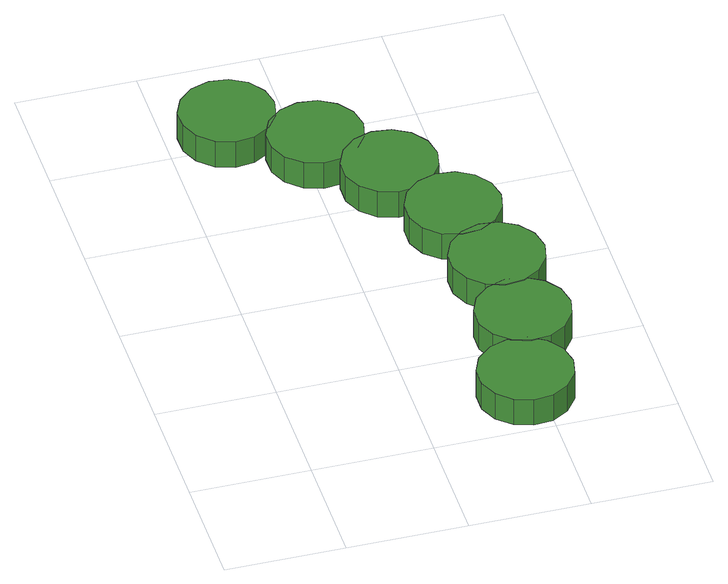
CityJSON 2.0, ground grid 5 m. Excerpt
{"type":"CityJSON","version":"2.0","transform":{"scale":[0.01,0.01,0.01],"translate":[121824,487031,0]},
"CityObjects":{
"tree1":{"type":"SolitaryVegetationObject","attributes":{"function":"something"},"geometry":[{"type":"MultiSurface","lod":"1","boundaries":[[[0,1,2,3,4,5,6,7,8,9,10,11,12,13,14]],[[15,16,17,18,19,20,21,22,23,24,25,26,27,28,29]],[[0,29,28,1]],[[1,28,27,2]],[[2,27,26,3]],[[3,26,25,4]],[[4,25,24,5]],[[5,24,23,6]],[[6,23,22,7]],[[7,22,21,8]],[[8,21,20,9]],[[9,20,19,10]],[[10,19,18,11]],[[11,18,17,12]],[[12,17,16,13]],[[13,16,15,14]],[[14,15,29,0]]]}]},
"tree2":{"type":"SolitaryVegetationObject","attributes":{"function":"something"},"geometry":[{"type":"MultiSurface","lod":"1","boundaries":[[[30,31,32,33,34,35,36,37,38,39,40,41,42,43,44]],[[45,46,47,48,49,50,51,52,53,54,55,56,57,58,59]],[[30,59,58,31]],[[31,58,57,32]],[[32,57,56,33]],[[33,56,55,34]],[[34,55,54,35]],[[35,54,53,36]],[[36,53,52,37]],[[37,52,51,38]],[[38,51,50,39]],[[39,50,49,40]],[[40,49,48,41]],[[41,48,47,42]],[[42,47,46,43]],[[43,46,45,44]],[[44,45,59,30]]]}]},
"tree3":{"type":"SolitaryVegetationObject","attributes":{"function":"something"},"geometry":[{"type":"MultiSurface","lod":"1","boundaries":[[[60,61,62,63,64,65,66,67,68,69,70,71,72,73,74]],[[75,76,77,78,79,80,81,82,83,84,85,86,87,88,89]],[[60,89,88,61]],[[61,88,87,62]],[[62,87,86,63]],[[63,86,85,64]],[[64,85,84,65]],[[65,84,83,66]],[[66,83,82,67]],[[67,82,81,68]],[[68,81,80,69]],[[69,80,79,70]],[[70,79,78,71]],[[71,78,77,72]],[[72,77,76,73]],[[73,76,75,74]],[[74,75,89,60]]]}]},
"tree4":{"type":"SolitaryVegetationObject","attributes":{"function":"something"},"geometry":[{"type":"MultiSurface","lod":"1","boundaries":[[[90,91,92,93,94,95,96,97,98,99,100,101,102,103,104]],[[105,106,107,108,109,110,111,112,113,114,115,116,117,118,119]],[[90,119,118,91]],[[91,118,117,92]],[[92,117,116,93]],[[93,116,115,94]],[[94,115,114,95]],[[95,114,113,96]],[[96,113,112,97]],[[97,112,111,98]],[[98,111,110,99]],[[99,110,109,100]],[[100,109,108,101]],[[101,108,107,102]],[[102,107,106,103]],[[103,106,105,104]],[[104,105,119,90]]]}]},
"tree5":{"type":"SolitaryVegetationObject","attributes":{"function":"something"},"geometry":[{"type":"MultiSurface","lod":"1","boundaries":[[[120,121,122,123,124,125,126,127,128,129,130,131,132,133,134]],[[135,136,137,138,139,140,141,142,143,144,145,146,147,148,149]],[[120,149,148,121]],[[121,148,147,122]],[[122,147,146,123]],[[123,146,145,124]],[[124,145,144,125]],[[125,144,143,126]],[[126,143,142,127]],[[127,142,141,128]],[[128,141,140,129]],[[129,140,139,130]],[[130,139,138,131]],[[131,138,137,132]],[[132,137,136,133]],[[133,136,135,134]],[[134,135,149,120]]]}]},
"tree6":{"type":"SolitaryVegetationObject","attributes":{"function":"something"},"geometry":[{"type":"MultiSurface","lod":"1","boundaries":[[[150,151,152,153,154,155,156,157,158,159,160,161,162,163,164]],[[165,166,167,168,169,170,171,172,173,174,175,176,177,178,179]],[[150,179,178,151]],[[151,178,177,152]],[[152,177,176,153]],[[153,176,175,154]],[[154,175,174,155]],[[155,174,173,156]],[[156,173,172,157]],[[157,172,171,158]],[[158,171,170,159]],[[159,170,169,160]],[[160,169,168,161]],[[161,168,167,162]],[[162,167,166,163]],[[163,166,165,164]],[[164,165,179,150]]]}]},
"tree7":{"type":"SolitaryVegetationObject","attributes":{"function":"something"},"geometry":[{"type":"MultiSurface","lod":"1","boundaries":[[[180,181,182,183,184,185,186,187,188,189,190,191,192,193,194]],[[195,196,197,198,199,200,201,202,203,204,205,206,207,208,209]],[[180,209,208,181]],[[181,208,207,182]],[[182,207,206,183]],[[183,206,205,184]],[[184,205,204,185]],[[185,204,203,186]],[[186,203,202,187]],[[187,202,201,188]],[[188,201,200,189]],[[189,200,199,190]],[[190,199,198,191]],[[191,198,197,192]],[[192,197,196,193]],[[193,196,195,194]],[[194,195,209,180]]]}]}
},
"vertices":[
[441,2076,157],[424,2155,157],[376,2221,157],[306,2261,157],[225,2270,157],[148,2245,157],[87,2190,157],[54,2116,157],[54,2035,157],[87,1961,157],[148,1906,157],[225,1881,157],[306,1890,157],[376,1930,157],[424,1996,157],[424,1996,28],[376,1930,28],[306,1890,28],[225,1881,28],[148,1906,28],[87,1961,28],[54,2035,28],[54,2116,28],[87,2190,28],[148,2245,28],[225,2270,28],[306,2261,28],[376,2221,28],[424,2155,28],[441,2076,28],
[1130,213,164],[1113,292,164],[1065,358,164],[995,399,164],[914,407,164],[837,382,164],[776,328,164],[743,253,164],[743,172,164],[776,98,164],[837,44,164],[914,19,164],[995,27,164],[1065,68,164],[1113,133,164],[1113,133,35],[1065,68,35],[995,27,35],[914,19,35],[837,44,35],[776,98,35],[743,172,35],[743,253,35],[776,328,35],[837,382,35],[914,407,35],[995,399,35],[1065,358,35],[1113,292,35],[1130,213,35],
[739,1851,160],[722,1931,160],[674,1996,160],[604,2037,160],[523,2045,160],[446,2020,160],[385,1966,160],[352,1892,160],[352,1810,160],[385,1736,160],[446,1682,160],[523,1657,160],[604,1665,160],[674,1706,160],[722,1772,160],[722,1772,31],[674,1706,31],[604,1665,31],[523,1657,31],[446,1682,31],[385,1736,31],[352,1810,31],[352,1892,31],[385,1966,31],[446,2020,31],[523,2045,31],[604,2037,31],[674,1996,31],[722,1931,31],[739,1851,31],
[1221,568,166],[1204,648,166],[1156,713,166],[1086,754,166],[1005,763,166],[928,737,166],[867,683,166],[834,609,166],[834,528,166],[867,453,166],[928,399,166],[1005,374,166],[1086,382,166],[1156,423,166],[1204,489,166],[1204,489,37],[1156,423,37],[1086,382,37],[1005,374,37],[928,399,37],[867,453,37],[834,528,37],[834,609,37],[867,683,37],[928,737,37],[1005,763,37],[1086,754,37],[1156,713,37],[1204,648,37],[1221,568,37],
[969,1594,164],[952,1673,164],[904,1739,164],[834,1779,164],[753,1788,164],[676,1763,164],[615,1708,164],[582,1634,164],[582,1553,164],[615,1479,164],[676,1424,164],[753,1399,164],[834,1408,164],[904,1448,164],[952,1514,164],[952,1514,35],[904,1448,35],[834,1408,35],[753,1399,35],[676,1424,35],[615,1479,35],[582,1553,35],[582,1634,35],[615,1708,35],[676,1763,35],[753,1788,35],[834,1779,35],[904,1739,35],[952,1673,35],[969,1594,35],
[1216,924,168],[1199,1004,168],[1151,1069,168],[1081,1110,168],[1000,1119,168],[923,1093,168],[863,1039,168],[830,965,168],[830,884,168],[863,810,168],[923,755,168],[1000,730,168],[1081,739,168],[1151,779,168],[1199,845,168],[1199,845,39],[1151,779,39],[1081,739,39],[1000,730,39],[923,755,39],[863,810,39],[830,884,39],[830,965,39],[863,1039,39],[923,1093,39],[1000,1119,39],[1081,1110,39],[1151,1069,39],[1199,1004,39],[1216,924,39],
[1137,1270,168],[1120,1349,168],[1072,1415,168],[1002,1456,168],[921,1464,168],[844,1439,168],[783,1385,168],[750,1310,168],[750,1229,168],[783,1155,168],[844,1101,168],[921,1076,168],[1002,1084,168],[1072,1125,168],[1120,1190,168],[1120,1190,39],[1072,1125,39],[1002,1084,39],[921,1076,39],[844,1101,39],[783,1155,39],[750,1229,39],[750,1310,39],[783,1385,39],[844,1439,39],[921,1464,39],[1002,1456,39],[1072,1415,39],[1120,1349,39],[1137,1270,39]
]}
